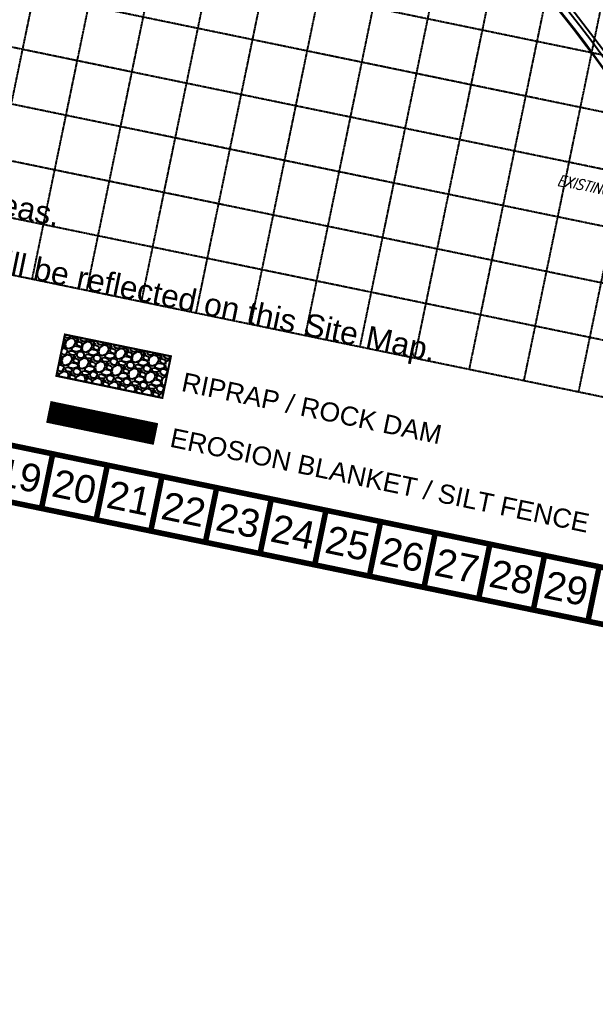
# Model space of a CAD drawing. Header units: inches. Extents: x 3071 to 5995, y 4947 to 7102.
# Drawn here: x 3865 to 4290, y 4947 to 5678 of the extents above; entities that cross this region are included whole.
import ezdxf
from ezdxf.enums import TextEntityAlignment as Align

# ---------------------------------------------------------------- set-up
doc = ezdxf.new("R2010")
doc.units = ezdxf.units.IN
doc.header["$MEASUREMENT"] = 0
doc.linetypes.add('ACAD_ISO02W100', pattern=[15, 12, -3])
doc.linetypes.add('HIDDEN', pattern=[0.375, 0.25, -0.125])
for name, color, linetype in [('BASE', 7, 'Continuous'), ('EX-BOC', 41, 'Continuous'), ('EX-BRICK-WALL', 232, 'Continuous'), ('EX-GUT', 41, 'Continuous'), ('EX-STORM', 150, 'Continuous'), ('GRID', 254, 'HIDDEN'), ('LEGEND', 7, 'Continuous')]:
    doc.layers.add(name, color=color, linetype=linetype)
doc.styles.add("L200'", font='ARIAL.TTF', dxfattribs={"height": 0.001969})
doc.styles.add('L80', font='simplex.shx', dxfattribs={"oblique": 15, "height": 4})
doc.styles.get("Standard").update_dxf_attribs({"font": 'ARIAL.TTF'})

msp = doc.modelspace()

# ---------------------------------------------------------------- hatches: boundary and pattern name
at = {"layer": 'LEGEND', "linetype": 'ACAD_ISO02W100'}
h = msp.add_hatch(dxfattribs=at)
h.set_pattern_fill('GRAVEL', color=240, scale=12.569782, angle=-11.67136, style=0)
h.set_pattern_definition([(216.34144, (2887.6371, 4974.1723), (-121.36465665, -90.44632175), [1.69109, -167.41804]), (173.29834, (2886.2749, 4973.17016), (150.26151462, -18.20428846), [2.90196, -287.29401]), (120.83904, (2883.39276, 4973.5088), (95.1275375, -160.83726844), [2.04621, -202.57502]), (255.60234, (2877.9562, 4971.42305), (63.16662406, 243.65498247), [2.64265, -261.6219]), (281.16234, (2877.2991, 4968.8634), (-31.03551385, 160.4328612), [2.59132, -256.54138]), (345.60234, (2877.80075, 4966.3211), (-243.65498247, 63.16662406), [2.64265, -261.6219]), (26.02284, (2880.3604, 4965.664), (-185.45703207, -90.04185885), [3.49476, -345.98137]), (60.58394, (2883.50085, 4967.19726), (142.11181577, 253.01764115), [3.29942, -326.6424]), (109.75824, (2885.12136, 4970.0713), (-65.42232885, 180.3712477), [2.6516, -262.50826]), (163.56504, (2884.225, 4972.5668), (132.8659884, -40.2810186), [3.0272, -148.33302]), (210.72604, (2881.32146, 4973.42327), (-175.68998511, -104.89460897), [3.91483, -387.56882]), (127.14274, (2890.1176, 4968.7825), (-70.9122413, 91.6591904), [1.33618, -132.28243]), (159.79784, (2889.31076, 4969.84766), (154.94285565, -57.67678205), [2.54208, -251.66604]), (213.3286, (2886.925, 4970.7255), (-2.54284, -12.309894), [1.77763, -15.99872]), (191.52724, (2886.3685, 4972.3807), (66.6351302, 11.9056023), [0.95729, -94.77132]), (280.13004, (2885.4305, 4972.1894), (-4.6813713, 39.4725134), [1.3538, -66.33655]), (19.29244, (2885.6687, 4970.8567), (42.0153313, 16.991299), [2.19882, -71.09498]), (149.89374, (2887.744, 4971.583), (22.076951, -17.39555), [1.58996, -38.15918]), (4.71814, (2878.2908, 4973.66426), (130.7274297, 11.50118487), [2.22737, -220.50975]), (58.67484, (2880.5106, 4973.8475), (-77.21073855, -125.2374763), [1.86864, -184.99462]), (281.52724, (2888.2526, 4974.0452), (-11.9056023, 66.6351302), [1.91457, -93.81404]), (331.93914, (2888.63515, 4972.1692), (-115.4704322, 62.357978), [2.22737, -220.50975]), (327.77264, (2876.7142, 4966.0321), (-56.4638066, 37.3339317), [2.14792, -105.24835]), (283.10374, (2878.53125, 4964.8867), (-33.57811703, 148.12301204), [1.79972, -178.17218]), (55.13004, (2885.8328, 4961.7098), (37.333992, 56.463767), [1.91457, -93.81404]), (5.68264, (2886.9274, 4963.28065), (-170.19994234, -16.1825805), [2.10709, -208.60087]), (57.77264, (2879.801, 4962.9558), (-37.3339317, -56.4638066), [1.07396, -106.32231]), (89.63854, (2885.0942, 4961.8624), (-2.138503, 51.782404), [0.64093, -63.45263]), (154.29244, (2885.0983, 4962.5033), (34.386844, -19.938385), [2.59132, -49.23521]), (174.33764, (2882.7634, 4963.6274), (125.6417382, -13.11850835), [2.40146, -237.7439]), (292.01874, (2885.4398, 4969.7488), (-7.22423, 27.162618), [1.81284, -43.50815]), (341.48584, (2886.11945, 4968.0682), (204.1824303, -67.84814227), [3.165, -313.33405]), (49.27404, (2889.1206, 4967.0632), (-67.0394366, -75.997881), [1.29413, -128.1197]), (78.3286, (2889.965, 4968.044), (-9.76705, 14.85273), [0.75419, -11.8156]), (108.58504, (2882.5935, 4964.0475), (31.4396187, -96.34060635), [1.74624, -172.87876]), (36.34144, (2882.037, 4965.7027), (121.36465665, 90.44632175), [3.38218, -165.72695]), (348.3286, (2884.761, 4967.707), (14.85273, 9.76705), [3.26814, -9.30164]), (313.63344, (2887.9619, 4967.04586), (-105.29893766, 111.5977151), [1.98746, -196.75825]), (242.38324, (2889.3333, 4965.6074), (-22.4812457, -46.6967243), [1.83019, -89.67921]), (195.97464, (2888.4849, 4963.98573), (-259.31627639, -74.78506667), [2.97986, -295.00618]), (163.75474, (2885.62013, 4963.16564), (-157.48575607, 45.36673607), [3.15249, -312.09606])])
h.paths.add_polyline_path([(3891.95, 5414.92), (3970.26, 5398.6), (3976.61, 5429.37), (3898.25, 5445.44)])

# ---------------------------------------------------------------- linework, layer by layer
at = {"layer": 'BASE', "const_width": 4.12}
for points in [[(3072.98, 5483.77), (5658.39, 4949.7), (5992.19, 6565.58), (3406.77, 7099.65)], [(3121.63, 5515.83), (5626.44, 4998.34), (5943.51, 6533.54), (3439.26, 7050.89)]]:
    msp.add_lwpolyline(points, close=True, dxfattribs=at)
for points in [[(3880.92, 5316.87), (3889.27, 5357.27)], [(3921.32, 5308.52), (3929.66, 5348.92)], [(3961.72, 5300.18), (3970.06, 5340.58)], [(4002.11, 5291.84), (4010.46, 5332.23)], [(4042.51, 5283.49), (4050.85, 5323.89)], [(4082.91, 5275.15), (4091.25, 5315.54)], [(4123.3, 5266.8), (4131.65, 5307.2)], [(4163.7, 5258.46), (4172.05, 5298.85)], [(4204.1, 5250.11), (4212.44, 5290.51)], [(4244.5, 5241.77), (4252.84, 5282.16)], [(4284.89, 5233.42), (4293.24, 5273.82)]]:
    msp.add_lwpolyline(points, dxfattribs=at)
at = {"layer": 'EX-BOC', "color": 7}
for points in [[(4397.79, 5553.75, 0.08081), (4121.74, 5886.76), (4094, 5909.86, -0.101689), (4090.78, 5913.74, 0.101689), (4087.55, 5917.62), (4082.91, 5921.34, 0.102747), (4078.41, 5923.62, -0.102747), (4073.91, 5925.91), (4035.27, 5956.17)], [(4356.76, 5550.69, 0.074784), (4108.56, 5849.02, 0.012766), (4068.79, 5882.65, 0.068042), (4065.84, 5884.41, -0.068042), (4062.88, 5886.16), (4054.23, 5893.04, 0.3346), (4045.68, 5893.26)]]:
    msp.add_lwpolyline(points, format="xyb", dxfattribs=at)
at = {"layer": 'EX-GUT', "color": 7}
for points in [[(4397.36, 5553.5, 0.080808), (4121.41, 5886.38), (4093.68, 5909.48, -0.101593), (4090.34, 5913.51, 0.101689), (4087.24, 5917.23), (4082.6, 5920.95, 0.102747), (4078.28, 5923.14, -0.102696), (4073.6, 5925.52), (4034.96, 5955.78)], [(4357.19, 5550.95, 0.074784), (4108.89, 5849.39, 0.012766), (4069.1, 5883.04, 0.068064), (4066.03, 5884.87, -0.068042), (4063.19, 5886.55), (4054.54, 5893.43, 0.3346), (4045.39, 5893.67, 0.3346)]]:
    msp.add_lwpolyline(points, format="xyb", dxfattribs=at)
at = {"layer": 'EX-STORM', "color": 5}
for points in [[(3976.48, 5961.23, -0.043495), (4131.66, 5837.04, -0.079913), (4414.06, 5465.11, -0.030495), (4462.83, 5358.47, -0.030495)], [(3978.63, 5963.4, -0.043368), (4133.73, 5839.21, -0.079913), (4416.71, 5466.52, -0.030835), (4466.1, 5358.32, -0.030835)]]:
    msp.add_lwpolyline(points, format="xyb", dxfattribs=at)
at = {"layer": 'GRID', "color": 253, "linetype": 'HIDDEN'}
for p, q in [((4125.57, 6909.05), (3833.47, 5494.97)), ((4165.97, 6900.7), (3873.87, 5486.62)), ((4206.37, 6892.36), (3914.26, 5478.28)), ((4246.77, 6884.01), (3954.66, 5469.93)), ((4287.16, 6875.67), (3995.06, 5461.59)), ((4327.56, 6867.32), (4035.46, 5453.25)), ((4367.96, 6858.98), (4075.85, 5444.9)), ((4408.35, 6850.63), (4116.25, 5436.56)), ((4448.75, 6842.29), (4156.65, 5428.21)), ((4489.15, 6833.94), (4197.04, 5419.87)), ((4529.55, 6825.6), (4237.44, 5411.52)), ((4569.94, 6817.25), (4277.84, 5403.18)), ((3196.82, 5879.39), (5701.45, 5362.01)), ((3188.48, 5838.99), (5693.1, 5321.62)), ((3181, 5798.23), (5685.62, 5280.86)), ((3172.66, 5757.83), (5677.28, 5240.46)), ((3164.31, 5717.44), (5668.94, 5200.06)), ((3155.97, 5677.04), (5660.59, 5159.66)), ((3147.62, 5636.64), (5652.25, 5119.27))]:
    msp.add_line(p, q, dxfattribs=at)
at = {"layer": 'LEGEND', "color": 240, "const_width": 1.57}
msp.add_lwpolyline([(3891.95, 5414.92), (3970.26, 5398.6), (3976.61, 5429.37), (3898.25, 5445.44)], close=True, dxfattribs=at)
at = {"layer": 'LEGEND', "color": 84, "const_width": 16.33}
msp.add_lwpolyline([(3886.02, 5388.3), (3965.55, 5371.87)], dxfattribs=at)

# ---------------------------------------------------------------- texts
at = {"layer": 'BASE', "color": 7, "style": "L200'"}
for s, p in [('Stabilization practices are expected to be used at all disturbed areas.', (3194.28, 5669.54)), ('Location of concrete washout will be determined in the field and will be reflected on this Site Map.', (3185.86, 5628.68))]:
    msp.add_text(s, height=16.7287, rotation=348.32864, dxfattribs=at).set_placement(p)
at = {"layer": 'BASE'}
for s, p in [('19', (3864.9, 5341.24)), ('20', (3905.29, 5332.9)), ('21', (3945.69, 5324.55)), ('22', (3986.09, 5316.21)), ('23', (4026.48, 5307.86)), ('24', (4066.88, 5299.52)), ('25', (4107.28, 5291.17)), ('26', (4147.68, 5282.83)), ('27', (4188.07, 5274.48)), ('28', (4228.47, 5266.14)), ('29', (4268.87, 5257.79))]:
    msp.add_text(s, height=20.625, rotation=348.32864, dxfattribs=at).set_placement(p, align=Align.MIDDLE_CENTER)
at = {"layer": 'EX-BRICK-WALL', "color": 7, "style": 'L80', "oblique": 15, "width": 0.85}
msp.add_text('EXISTING BRICK WALL', height=8, rotation=348.23711, dxfattribs=at).set_placement((4261.64, 5555.94))
at = {"layer": 'LEGEND', "style": "L200'"}
for s, p in [('RIPRAP / ROCK DAM', (3983.67, 5403.83)), ('EROSION BLANKET / SILT FENCE', (3975.11, 5362.66))]:
    msp.add_text(s, height=14.0659, rotation=348.32864, dxfattribs=at).set_placement(p)

doc.saveas('drawing.dxf')
